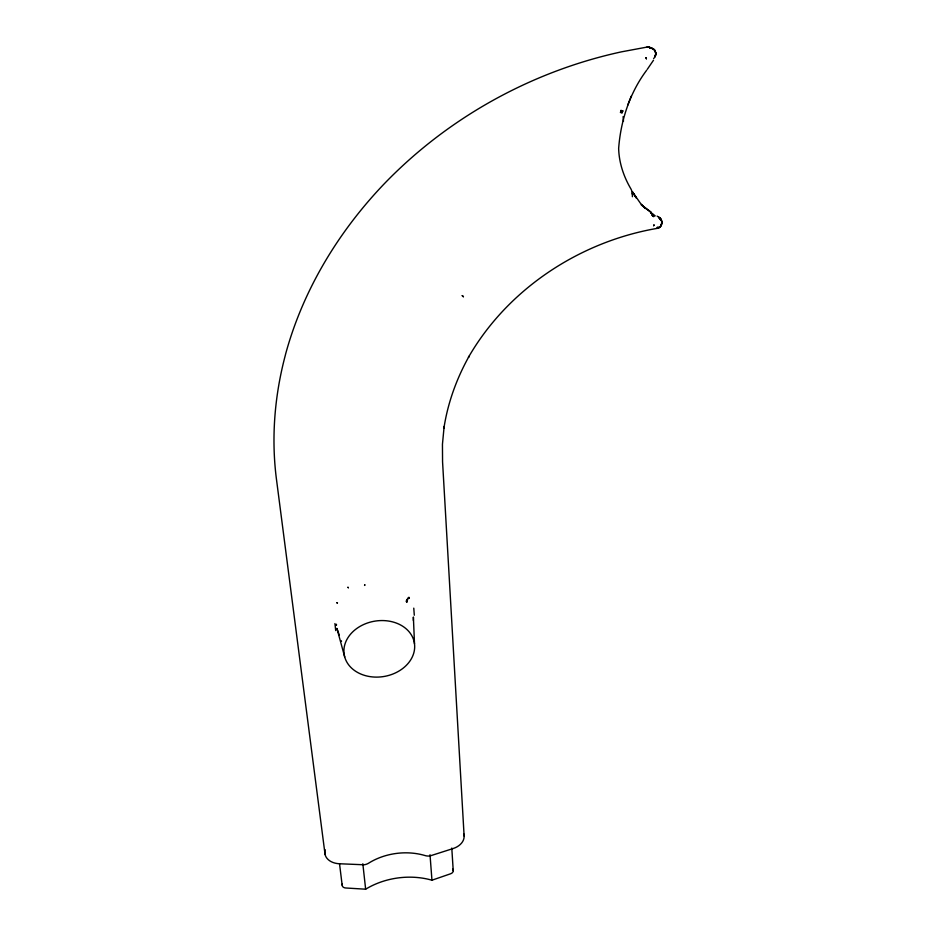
<?xml version="1.0" encoding="UTF-8"?>
<svg xmlns="http://www.w3.org/2000/svg" width="936" height="936" viewBox="0 0 936 936"><rect width="100%" height="100%" fill="white"/><g stroke="black" fill="none" stroke-linecap="round" stroke-linejoin="round"><path stroke-width="1.4" d="M632.385 196.712C632.42 194.08 632.268 191.33 630.958 188.978C623.704 176.705 619.024 162.794 618.649 148.473C620.685 120.674 629.776 92.699 646.682 70.212M657.037 228.396C662.676 227.624 663.624 219.504 658.652 217.14C663.448 219.082 662.875 227.787 657.037 228.396C579.676 241.722 507.827 288.896 468.456 357.306L469.1 356.218C456.651 378.518 447.794 402.831 443.933 428.115L444.144 426.406L442.447 444.284L442.564 461.834L464.116 836M413.349 620.474L413.384 617.011L414.496 643.769A35.568 28.045 -9.5 0 1 364.818 675.464A35.568 28.045 -9.5 0 1 358.57 627.272A35.568 28.045 -9.5 0 1 414.496 643.769M662.009 222.288L660.371 226.641L657.037 228.326M654.322 57.845L653.597 58.465M654.943 56.932L655.855 53.071L654.826 50.298L652.556 48.415L649.631 47.888L653.422 48.918L654.826 50.298L655.879 54.077L654.943 56.932C657.622 53.118 654.229 47.373 649.642 48.005M406.903 601.438L406.809 602.351L406.271 601.298L406.832 601.801L407.101 599.251L406.903 601.438L406.364 600.818M623.47 121.259L623.107 116.649M632.338 194.232L632.233 193.073M631.262 96.127L627.74 105.101M653.527 60.185L647.349 69.252M408.821 598.385L407.897 598.198L408.517 598.701L408.88 597.226L408.821 598.385L408.365 597.694M657.166 227.389L658.02 227.003M341.078 640.633L341.546 641.23M339.557 863.963L342.155 885.14A4.341 3.171 -9.6 0 0 345.676 887.983L365.648 889.2A67.111 51.106 -7.4 0 1 431.952 880.203L450.602 873.779A4.282 3.147 -4.6 0 0 453.141 870.129A8.576 6.306 -4.8 0 0 452.743 869.135M648.25 46.858L621.598 51.819C531.437 71.311 447.396 117.971 383.514 184.556L382.871 185.234C337.884 232.69 303.042 290.324 285.737 353.597L285.246 355.563C274.704 395.378 271.183 437.1 276.296 478.027L325.073 854.51M407.593 599.894L406.786 599.777L407.3 600.421M658.652 217.14L661.015 220.51L659.19 217.655L661.179 219.586M659.19 217.69L661.144 220.603M657.142 216.087L657.762 216.672M651.187 212.144L641.546 205.007M655.212 215.888L644.12 207.067M641.16 204.715L645.536 208.517L640.411 203.241L632.408 191.763L636.211 197.882L633.181 193.015M406.54 600.304L407.066 600.935M339.253 634.982L336.901 628.372L344.717 656.955M362.829 863.752L365.648 889.2M334.936 623.563L335.72 630.618M430.022 854.743L431.952 880.203M413.77 608.143L414.297 615.221M451.784 848.063L453.235 870.667M342.155 885.14A8.681 6.353 -9.4 0 1 342.26 884.064M325.131 849.701A22.078 15.772 -9 0 0 324.815 852.357A17.667 12.613 -9.2 0 0 339.101 863.741L364.069 864.782A8.869 6.4 -8.4 0 0 368.667 863.156A54.686 40.634 -7.1 0 1 425.155 855.586A8.81 6.365 -5.4 0 0 429.998 855.937L453.445 848.437A17.445 12.519 -4.5 0 0 463.741 833.882M336.398 624.406L336.398 625.201L336.398 624.406M621.071 110.389L620.498 112.519L621.071 110.389M364.794 584.813L364.584 585.409L364.794 584.813M336.808 602.725L337.44 602.983L336.808 602.725M653.995 224.956L653.691 225.693L653.995 224.956M622.803 110.857L621.89 112.905L622.803 110.857M646.004 57.681L646.39 58.781L646.004 57.681M344.167 604.293L344.167 604.293M462.255 295.624L463.414 296.712L462.255 295.624M347.97 587.293L348.368 587.738L347.97 587.293M647.139 47.116L648.028 47.081L647.139 47.116M649.549 46.8L648.578 46.858L649.549 46.8M653.749 216.579L652.123 215.362L653.749 216.579M653.305 214.976L650.777 212.835L653.305 214.976"/></g></svg>
